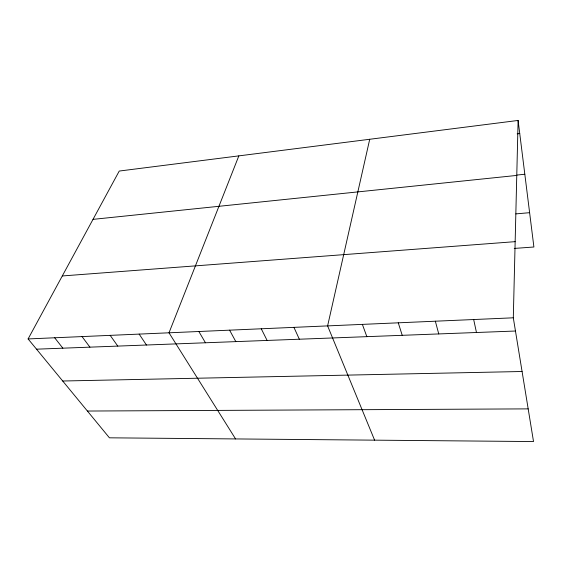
<?xml version="1.0" encoding="UTF-8"?>
<svg xmlns="http://www.w3.org/2000/svg" width="562" height="562" viewBox="0 0 562 562"><rect width="100%" height="100%" fill="white"/><g stroke="black" fill="none" stroke-linecap="round" stroke-linejoin="round"><path stroke-width="0.84" d="M513.303 317.811L518.108 120.444L119.242 171.052L28.1 338.935L109.428 437.819L533.521 441.556L513.303 317.811L28.1 338.935M369.719 139.271L327.611 325.897L374.601 440.158M238.843 155.878L169.007 332.802L235.576 438.929M517.173 133.84L519.745 133.531M516.984 175.056L524.824 174.241M93.011 219.363L516.773 175.421M515.839 213.89L529.615 212.682M62.291 275.956L515.157 241.66M514.237 248.432L533.9 246.999L518.108 120.444M36.523 349.178L515.459 331.025M62.712 381.015L522.077 371.503M87.405 411.04L528.182 408.876M54.683 337.776L62.853 348.18M82.031 336.589L89.927 347.154M110.18 335.359L117.781 346.094M139.158 334.102L146.45 345.012M198.85 331.503L205.46 342.778M229.591 330.161L235.829 341.626M261.267 328.784L267.112 340.439M293.926 327.365L299.342 339.216M362.378 324.386L366.853 336.659M398.268 322.82L402.223 335.317M435.346 321.204L438.746 333.933M473.675 319.539L476.471 332.507"/></g></svg>
